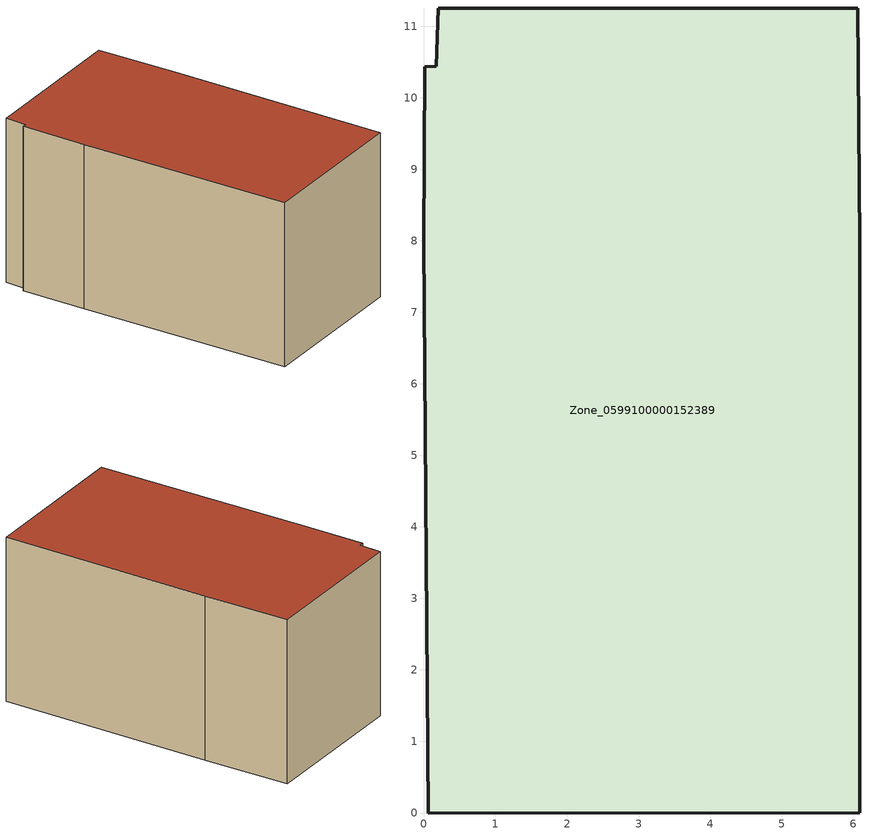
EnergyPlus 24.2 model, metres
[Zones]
Zone_0599100000152389
 floor ground (C_G): 0.2,11.25 6.06,11.26 6.09,7.99 6.09,0 0.06,0 0,7.98 0.01,10.43 0.17,10.44 z0
 wall outside (C_F): 0.06,0 6.09,0 6.09,7.99 6.06,11.26 0.2,11.25 0.17,10.44 0.01,10.43 0,7.98 0.06,0 z0:6.28
 roof outside (C_R): 6.06,11.26 0.2,11.25 0.17,10.44 0.01,10.43 0,7.98 0.06,0 6.09,0 6.09,7.99 z6.28
[BUILDING]
Pand.0599100000152389: North Axis=0; Terrain=City; Loads Convergence Tolerance Value=0.04; Temperature Convergence Tolerance Value=0.4; Solar Distribution=FullExterior; Maximum Number of Warmup Days=25; Minimum Number of Warmup Days=1
[Site:Location]
Rotterdam.The.Hague.AP_ZH_NLD Design_Conditions: Latitude=51.96; Longitude=4.45; Time Zone=1; Elevation=-4.5
[SITE:GROUNDTEMPERATURE:BUILDINGSURFACE]
18, 18, 18, 18, 18, 18, 18, 18, 18, 18, 18, 18
[MATERIAL] Thermal Absorptance=0.9; Solar Absorptance=0.7; Visible Absorptance=0.7
Name | Roughness | Thickness | Conductivity | Density | Specific Heat
G.TI.1946-1964 | MediumSmooth | 0.15 | 1 | 540 | 1210
F.TI.1946-1964 | Rough | 0.3 | 0.857143 | 1920 | 840
R.TI.1946-1964 | MediumRough | 0.2 | 0.277778 | 1500 | 1000
[CONSTRUCTION]
C_G: G.TI.1946-1964
C_F: F.TI.1946-1964
C_R: R.TI.1946-1964
[ZONE]
Zone_0599100000152389: Type=1; Multiplier=1; Ceiling Height=Autocalculate; Volume=Autocalculate; Floor Area=autocalculate; Part of Total Floor Area=Yes
[ZONEINFILTRATION:DESIGNFLOWRATE]
Infil_Zone_0599100000152389: Zone or ZoneList or Space or SpaceList=Zone_0599100000152389; Schedule=AlwaysOn; Design Flow Rate Calculation Method=Flow/Area; Flow Rate per Floor Area=0.003; Constant Term Coefficient=1; Temperature Term Coefficient=0; Velocity Term Coefficient=0; Velocity Squared Term Coefficient=0
[HVACTEMPLATE:ZONE:IDEALLOADSAIRSYSTEM]
Zone_0599100000152389: Maximum Heating Supply Air Temperature=50; Minimum Cooling Supply Air Temperature=13; Maximum Heating Supply Air Humidity Ratio=0.0156; Minimum Cooling Supply Air Humidity Ratio=0.0077; Heating Limit=NoLimit; Cooling Limit=NoLimit; Dehumidification Control Type=ConstantSensibleHeatRatio; Cooling Sensible Heat Ratio=0.7; Dehumidification Setpoint=60; Humidification Control Type=None; Humidification Setpoint=30; Outdoor Air Method=None; Outdoor Air Flow Rate per Person=0.00944; Outdoor Air Flow Rate per Zone Floor Area=0; Outdoor Air Flow Rate per Zone=0; Demand Controlled Ventilation Type=None; Outdoor Air Economizer Type=NoEconomizer; Heat Recovery Type=None; Sensible Heat Recovery Effectiveness=0.7; Latent Heat Recovery Effectiveness=0.65
[ZONECONTROL:THERMOSTAT]
ThermostatControl_Zone_0599100000152389: Zone or ZoneList=Zone_0599100000152389; Control Type Schedule=DualSetpointControlType; Control 1=Thermostat_Zone_0599100000152389; Temperature Difference Between Cutout And Setpoint=0
[THERMOSTATSETPOINT:DUALSETPOINT]
Thermostat_Zone_0599100000152389: Heating Setpoint Temperature Schedule=HeatingSetpoint_Zone_0599100000152389; Cooling Setpoint Temperature Schedule=CoolingSetpoint_Zone_0599100000152389
[SCHEDULE:COMPACT]
HeatingSetpoint_Zone_0599100000152389: Through: 12/31, For: AllDays, Until: 24:00, 21
CoolingSetpoint_Zone_0599100000152389: Through: 12/31, For: AllDays, Until: 24:00, 24
DualSetpointControlType: Through: 12/31, For: AllDays, Until: 24:00, 4
AlwaysOn: Through: 12/31, For: AllDays, Until: 24:00, 1
